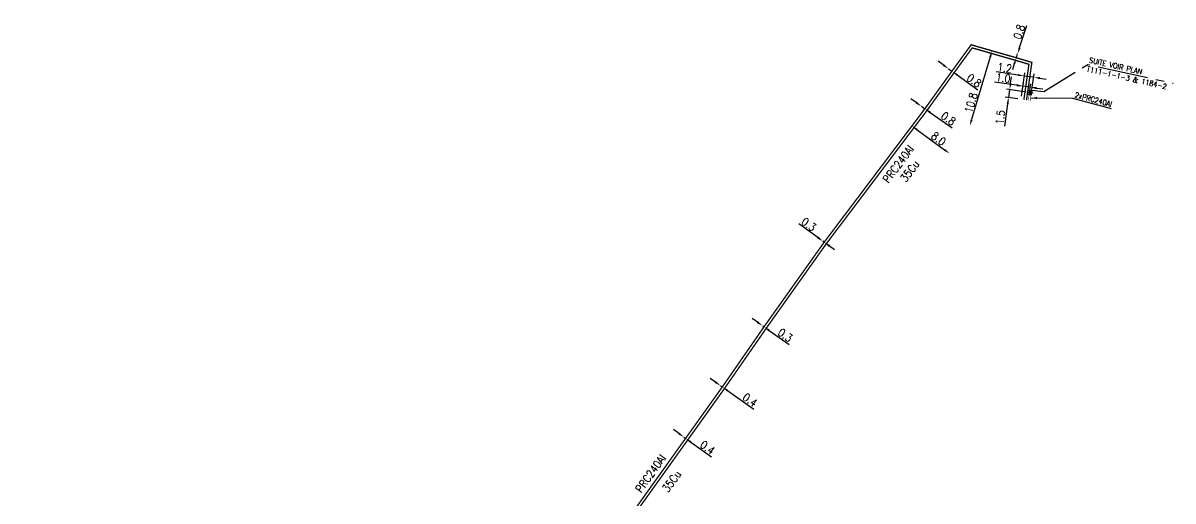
# Model space of a CAD drawing. Header units: millimetres. Extents: x 145437 to 146000, y 141990 to 142990.
# Drawn here: x 145601.9 to 145817.5, y 142718.7 to 142808.3 of the extents above; entities that cross this region are included whole.
import ezdxf
from ezdxf.enums import TextEntityAlignment as Align

# ---------------------------------------------------------------- set-up
doc = ezdxf.new("R2010")
doc.units = ezdxf.units.MM
doc.header["$PDMODE"] = 34
doc.linetypes.add('CENTER2', pattern=[28.575, 19.05, -3.175, 3.175, -3.175])
doc.layers.get('0').update_dxf_attribs({"linetype": 'CONTINUOUS'})
doc.layers.get('Defpoints').update_dxf_attribs({"linetype": 'CONTINUOUS'})
for name, color, linetype in [('M_100', 7, 'M_ST_6'), ('M_130', 3, 'M_ST_15'), ('M_300', 7, 'CONTINUOUS'), ('M_930', 7, 'CONTINUOUS')]:
    doc.layers.add(name, color=color, linetype=linetype)
doc.styles.get("Standard").update_dxf_attribs({"font": 'romans.shx', "width": 0.85})
doc.linetypes.add('M_ST_15', pattern='A,5,-0.3,["XX",Standard,S=1,R=0,X=0,Y=-0.5],-2.5', length=7.8)
doc.linetypes.add('M_ST_6', pattern='A,5,-0.3,["||",Standard,S=1,R=0,X=0.35,Y=-0.5],-1.6', length=6.9)
doc.dimstyles.get("Standard").update_dxf_attribs({"dimtxt": 1.5, "dimasz": 1.2, "dimexe": 0.625, "dimexo": 0.625, "dimgap": 0.25, "dimtad": 1, "dimdec": 1, "dimzin": 0, "dimdsep": 46, "dimtxsty": 'Standard', "dimcen": -0.5, "dimadec": 0, "dimazin": 0, "dimtfac": 1, "dimtdec": 1, "dimtmove": 0, "dimatfit": 3, "dimfxl": 0, "dimtolj": 1, "dimtzin": 0, "dimarcsym": 0})

# ---------------------------------------------------------------- blocks, each defined once
blk = doc.blocks.new('*D13')
at = {"layer": 'Defpoints', "color": 0, "linetype": 'Continuous', "transparency": 16777216}
for p in [(145788.36, 142802.52), (145788.36, 142802.52), (145788.12, 142801.76)]:
    blk.add_point(p, dxfattribs=at)
at = {"layer": 'M_130', "color": 0, "linetype": 'Continuous', "lineweight": -2, "transparency": 16777216}
for p, q in [((145788.74, 142803.66), (145790.1, 142807.81)), ((145788.12, 142801.76), (145788.36, 142802.52)), ((145787.74, 142800.62), (145787.37, 142799.48))]:
    blk.add_line(p, q, dxfattribs=at)
at = {"layer": 'M_130', "color": 0, "linetype": 'Continuous', "transparency": 16777216}
for points in [[(145788.55, 142803.72), (145788.93, 142803.59), (145788.36, 142802.52)], [(145787.55, 142800.68), (145787.93, 142800.55), (145788.12, 142801.76)]]:
    blk.add_solid(points, dxfattribs=at)
at = {"layer": 'M_130', "color": 0, "linetype": 'Continuous', "transparency": 16777216, "insert": (145788.66, 142806.62), "char_height": 1.5, "attachment_point": 5, "rotation": 71.8278}
blk.add_mtext('\\A1;0.8', dxfattribs=at)
blk = doc.blocks.new('*D14')
at = {"layer": 'Defpoints', "color": 0, "linetype": 'Continuous', "transparency": 16777216}
for p in [(145775.39, 142799.71), (145775.39, 142799.71), (145776.04, 142799.24)]:
    blk.add_point(p, dxfattribs=at)
at = {"layer": 'M_130', "color": 0, "linetype": 'Continuous', "lineweight": -2, "transparency": 16777216}
for p, q in [((145774.42, 142800.41), (145773.45, 142801.11)), ((145775.39, 142799.71), (145776.04, 142799.24)), ((145777.02, 142798.54), (145780.9, 142795.74))]:
    blk.add_line(p, q, dxfattribs=at)
at = {"layer": 'M_130', "color": 0, "linetype": 'Continuous', "transparency": 16777216}
for points in [[(145774.54, 142800.57), (145774.3, 142800.25), (145775.39, 142799.71)], [(145777.13, 142798.7), (145776.9, 142798.38), (145776.04, 142799.24)]]:
    blk.add_solid(points, dxfattribs=at)
at = {"layer": 'M_130', "color": 0, "linetype": 'Continuous', "transparency": 16777216, "insert": (145780.2, 142797.48), "char_height": 1.5, "attachment_point": 5, "rotation": 324.2006}
blk.add_mtext('\\A1;0.8', dxfattribs=at)
blk = doc.blocks.new('*D15')
at = {"layer": 'Defpoints', "color": 0, "linetype": 'Continuous', "transparency": 16777216}
for p in [(145770.33, 142792.67), (145770.33, 142792.67), (145770.98, 142792.21)]:
    blk.add_point(p, dxfattribs=at)
at = {"layer": 'M_130', "color": 0, "linetype": 'Continuous', "lineweight": -2, "transparency": 16777216}
for p, q in [((145769.34, 142793.36), (145768.36, 142794.04)), ((145770.33, 142792.67), (145770.98, 142792.21)), ((145771.97, 142791.52), (145776.1, 142788.63))]:
    blk.add_line(p, q, dxfattribs=at)
at = {"layer": 'M_130', "color": 0, "linetype": 'Continuous', "transparency": 16777216}
for points in [[(145769.46, 142793.52), (145769.23, 142793.19), (145770.33, 142792.67)], [(145772.08, 142791.69), (145771.85, 142791.36), (145770.98, 142792.21)]]:
    blk.add_solid(points, dxfattribs=at)
at = {"layer": 'M_130', "color": 0, "linetype": 'Continuous', "transparency": 16777216, "insert": (145775.38, 142790.36), "char_height": 1.5, "attachment_point": 5, "rotation": 325.067}
blk.add_mtext('\\A1;0.8', dxfattribs=at)
blk = doc.blocks.new('*D16')
at = {"layer": 'Defpoints', "color": 0, "linetype": 'Continuous', "transparency": 16777216}
for p in [(145768.54, 142788.97), (145775.63, 142783.83), (145775.63, 142783.83)]:
    blk.add_point(p, dxfattribs=at)
at = {"layer": 'M_130', "color": 0, "linetype": 'Continuous', "lineweight": -2, "transparency": 16777216}
blk.add_line((145769.51, 142788.27), (145774.66, 142784.53), dxfattribs=at)
at = {"layer": 'M_130', "color": 0, "linetype": 'Continuous', "transparency": 16777216}
for points in [[(145769.63, 142788.43), (145769.39, 142788.1), (145768.54, 142788.97)], [(145774.78, 142784.69), (145774.54, 142784.37), (145775.63, 142783.83)]]:
    blk.add_solid(points, dxfattribs=at)
at = {"layer": 'M_130', "color": 0, "linetype": 'Continuous', "transparency": 16777216, "insert": (145773.53, 142786.58), "char_height": 1.5, "attachment_point": 5, "rotation": 324.0449}
blk.add_mtext('\\A1;8.0', dxfattribs=at)
blk = doc.blocks.new('*D26')
at = {"layer": 'Defpoints', "color": 0, "linetype": 'Continuous', "transparency": 16777216}
for p in [(145751.85, 142767.38), (145751.85, 142767.38), (145752.1, 142767.2)]:
    blk.add_point(p, dxfattribs=at)
at = {"layer": 'M_130', "color": 0, "linetype": 'Continuous', "lineweight": -2, "transparency": 16777216}
for p, q in [((145750.88, 142768.08), (145747.34, 142770.65)), ((145752.1, 142767.2), (145751.85, 142767.38)), ((145753.07, 142766.5), (145754.04, 142765.8))]:
    blk.add_line(p, q, dxfattribs=at)
at = {"layer": 'M_130', "color": 0, "linetype": 'Continuous', "transparency": 16777216}
for points in [[(145751, 142768.25), (145750.76, 142767.92), (145751.85, 142767.38)], [(145753.19, 142766.66), (145752.95, 142766.34), (145752.1, 142767.2)]]:
    blk.add_solid(points, dxfattribs=at)
at = {"layer": 'M_130', "color": 0, "linetype": 'Continuous', "transparency": 16777216, "insert": (145749.21, 142770.53), "char_height": 1.5, "attachment_point": 5, "rotation": 324.1184}
blk.add_mtext('\\A1;0.3', dxfattribs=at)
blk = doc.blocks.new('*D27')
at = {"layer": 'Defpoints', "color": 0, "linetype": 'Continuous', "transparency": 16777216}
for p in [(145740.58, 142751.52), (145740.58, 142751.52), (145740.82, 142751.34)]:
    blk.add_point(p, dxfattribs=at)
at = {"layer": 'M_130', "color": 0, "linetype": 'Continuous', "lineweight": -2, "transparency": 16777216}
for p, q in [((145739.6, 142752.21), (145738.62, 142752.9)), ((145740.58, 142751.52), (145740.82, 142751.34)), ((145741.8, 142750.65), (145745.52, 142748.04))]:
    blk.add_line(p, q, dxfattribs=at)
at = {"layer": 'M_130', "color": 0, "linetype": 'Continuous', "transparency": 16777216}
for points in [[(145739.71, 142752.37), (145739.48, 142752.04), (145740.58, 142751.52)], [(145741.92, 142750.82), (145741.69, 142750.49), (145740.82, 142751.34)]]:
    blk.add_solid(points, dxfattribs=at)
at = {"layer": 'M_130', "color": 0, "linetype": 'Continuous', "transparency": 16777216, "insert": (145744.8, 142749.77), "char_height": 1.5, "attachment_point": 5, "rotation": 324.8483}
blk.add_mtext('\\A1;0.3', dxfattribs=at)
blk = doc.blocks.new('*D28')
at = {"layer": 'Defpoints', "color": 0, "linetype": 'Continuous', "transparency": 16777216}
for p in [(145732.68, 142740.3), (145732.68, 142740.3), (145733, 142740.07)]:
    blk.add_point(p, dxfattribs=at)
at = {"layer": 'M_130', "color": 0, "linetype": 'Continuous', "lineweight": -2, "transparency": 16777216}
for p, q in [((145731.7, 142740.99), (145730.72, 142741.68)), ((145732.68, 142740.3), (145733, 142740.07)), ((145733.99, 142739.38), (145738.93, 142735.89))]:
    blk.add_line(p, q, dxfattribs=at)
at = {"layer": 'M_130', "color": 0, "linetype": 'Continuous', "transparency": 16777216}
for points in [[(145731.81, 142741.15), (145731.58, 142740.82), (145732.68, 142740.3)], [(145734.1, 142739.54), (145733.87, 142739.21), (145733, 142740.07)]]:
    blk.add_solid(points, dxfattribs=at)
at = {"layer": 'M_130', "color": 0, "linetype": 'Continuous', "transparency": 16777216, "insert": (145738.19, 142737.64), "char_height": 1.5, "attachment_point": 5, "rotation": 324.8483}
blk.add_mtext('\\A1;0.4', dxfattribs=at)
blk = doc.blocks.new('*D29')
at = {"layer": 'Defpoints', "color": 0, "linetype": 'Continuous', "transparency": 16777216}
for p in [(145725.8, 142730.68), (145725.8, 142730.68), (145726.12, 142730.44)]:
    blk.add_point(p, dxfattribs=at)
at = {"layer": 'M_130', "color": 0, "linetype": 'Continuous', "lineweight": -2, "transparency": 16777216}
for p, q in [((145724.82, 142731.38), (145723.85, 142732.08)), ((145725.8, 142730.68), (145726.12, 142730.44)), ((145727.09, 142729.74), (145730.95, 142726.95))]:
    blk.add_line(p, q, dxfattribs=at)
at = {"layer": 'M_130', "color": 0, "linetype": 'Continuous', "transparency": 16777216}
for points in [[(145724.94, 142731.54), (145724.71, 142731.22), (145725.8, 142730.68)], [(145727.21, 142729.9), (145726.98, 142729.58), (145726.12, 142730.44)]]:
    blk.add_solid(points, dxfattribs=at)
at = {"layer": 'M_130', "color": 0, "linetype": 'Continuous', "transparency": 16777216, "insert": (145730.22, 142728.71), "char_height": 1.5, "attachment_point": 5, "rotation": 324.1355}
blk.add_mtext('\\A1;0.4', dxfattribs=at)
blk = doc.blocks.new('*D32')
at = {"layer": 'Defpoints', "color": 0, "linetype": 'Continuous', "transparency": 16777216}
for p in [(145783.56, 142803.06), (145779.4, 142789.02), (145779.4, 142789.02)]:
    blk.add_point(p, dxfattribs=at)
at = {"layer": 'M_130', "color": 0, "linetype": 'Continuous', "lineweight": -2, "transparency": 16777216}
blk.add_line((145783.22, 142801.91), (145779.74, 142790.17), dxfattribs=at)
at = {"layer": 'M_130', "color": 0, "linetype": 'Continuous', "transparency": 16777216}
for points in [[(145783.03, 142801.97), (145783.42, 142801.86), (145783.56, 142803.06)], [(145779.55, 142790.22), (145779.93, 142790.11), (145779.4, 142789.02)]]:
    blk.add_solid(points, dxfattribs=at)
at = {"layer": 'M_130', "color": 0, "linetype": 'Continuous', "transparency": 16777216, "insert": (145779.63, 142793.32), "char_height": 1.5, "attachment_point": 5, "rotation": 73.4752}
blk.add_mtext('\\A1;10.8', dxfattribs=at)
blk = doc.blocks.new('*D91')
at = {"layer": 'Defpoints', "color": 0, "linetype": 'Continuous', "transparency": 16777216}
for p in [(145786.65, 142794.3), (145789.02, 142793.96), (145790.58, 142795.25)]:
    blk.add_point(p, dxfattribs=at)
at = {"layer": 'M_300', "color": 0, "linetype": 'Continuous', "lineweight": -2, "transparency": 16777216}
for p, q in [((145787.03, 142796.97), (145787.2, 142798.16)), ((145789.96, 142795.34), (145786.25, 142795.87)), ((145786.86, 142795.78), (145786.65, 142794.3)), ((145788.4, 142794.05), (145786.03, 142794.39)), ((145786.48, 142793.11), (145785.89, 142788.96))]:
    blk.add_line(p, q, dxfattribs=at)
at = {"layer": 'M_300', "color": 0, "linetype": 'Continuous', "transparency": 16777216}
for points in [[(145786.84, 142797), (145787.23, 142796.94), (145786.86, 142795.78)], [(145786.29, 142793.14), (145786.68, 142793.08), (145786.65, 142794.3)]]:
    blk.add_solid(points, dxfattribs=at)
at = {"layer": 'M_300', "color": 0, "linetype": 'Continuous', "transparency": 16777216, "insert": (145785.11, 142790.59), "char_height": 1.5, "attachment_point": 5, "rotation": 81.8872}
blk.add_mtext('\\A1;1.5', dxfattribs=at)
blk = doc.blocks.new('*D92')
at = {"layer": 'Defpoints', "color": 0, "linetype": 'Continuous', "transparency": 16777216}
for p in [(145789.64, 142798.34), (145789.02, 142793.96), (145790.93, 142795.21)]:
    blk.add_point(p, dxfattribs=at)
at = {"layer": 'M_300', "color": 0, "linetype": 'Continuous', "lineweight": -2, "transparency": 16777216}
for p, q in [((145788.45, 142798.51), (145784.31, 142799.1)), ((145789.11, 142794.58), (145789.73, 142798.96)), ((145791.34, 142798.1), (145789.64, 142798.34)), ((145791.02, 142795.83), (145791.43, 142798.72)), ((145792.53, 142797.93), (145793.72, 142797.76))]:
    blk.add_line(p, q, dxfattribs=at)
at = {"layer": 'M_300', "color": 0, "linetype": 'Continuous', "transparency": 16777216}
for points in [[(145788.48, 142798.71), (145788.43, 142798.31), (145789.64, 142798.34)], [(145792.56, 142798.13), (145792.5, 142797.73), (145791.34, 142798.1)]]:
    blk.add_solid(points, dxfattribs=at)
at = {"layer": 'M_300', "color": 0, "linetype": 'Continuous', "transparency": 16777216, "insert": (145785.93, 142799.88), "char_height": 1.5, "attachment_point": 5, "rotation": 351.8804}
blk.add_mtext('\\A1;1.2', dxfattribs=at)
blk = doc.blocks.new('*D93')
at = {"layer": 'Defpoints', "color": 0, "linetype": 'Continuous', "transparency": 16777216}
for p in [(145789.37, 142796.44), (145789.02, 142793.96), (145790.58, 142795.25)]:
    blk.add_point(p, dxfattribs=at)
at = {"layer": 'M_300', "color": 0, "linetype": 'Continuous', "lineweight": -2, "transparency": 16777216}
for p, q in [((145788.18, 142796.61), (145784.04, 142797.2)), ((145789.11, 142794.58), (145789.46, 142797.06)), ((145790.72, 142796.25), (145789.37, 142796.44)), ((145790.67, 142795.87), (145790.81, 142796.87)), ((145791.91, 142796.08), (145793.1, 142795.91))]:
    blk.add_line(p, q, dxfattribs=at)
at = {"layer": 'M_300', "color": 0, "linetype": 'Continuous', "transparency": 16777216}
for points in [[(145788.21, 142796.81), (145788.15, 142796.41), (145789.37, 142796.44)], [(145791.94, 142796.28), (145791.88, 142795.88), (145790.72, 142796.25)]]:
    blk.add_solid(points, dxfattribs=at)
at = {"layer": 'M_300', "color": 0, "linetype": 'Continuous', "transparency": 16777216, "insert": (145785.66, 142797.98), "char_height": 1.5, "attachment_point": 5, "rotation": 351.8804}
blk.add_mtext('\\A1;1.0', dxfattribs=at)
blk = doc.blocks.new('M_300_03')
at = {"color": 0, "linetype": 'Continuous'}
blk.add_solid([(-1, 0.75), (-1, 0), (1, 0.75), (1, 0)], dxfattribs=at)
at = {"color": 0, "linetype": 'Continuous', "width": 0.75, "flags": 3}
for tag, p in [('DEF_LEG', (0, -4.625)), ('DEF_COUP', (0, -7.125)), ('DEF_TYPE', (0, -9.625))]:
    blk.add_attdef(tag, text='', height=1.2, dxfattribs=at).set_placement(p, align=Align.MIDDLE)
blk = doc.blocks.new('M_300_04')
at = {"color": 0, "linetype": 'Continuous'}
blk.add_line((0, 0.375), (0, -0.375), dxfattribs=at)
blk.add_solid([(-0.5, 0.1875), (-0.5, -0.1875), (0.5, 0.1875), (0.5, -0.1875)], dxfattribs=at)
at = {"color": 0, "linetype": 'Continuous', "width": 0.75, "flags": 3}
for tag, p in [('DEF_LEG', (0, -5)), ('DEF_COUP', (0, -7.5)), ('DEF_TYPE', (0, -10))]:
    blk.add_attdef(tag, text='', height=1.2, dxfattribs=at).set_placement(p, align=Align.MIDDLE)

msp = doc.modelspace()

# ---------------------------------------------------------------- linework, layer by layer
at = {"layer": 'M_100', "ltscale": 0.94, "const_width": 0.25, "flags": 128}
msp.add_lwpolyline([(145789.53, 142793.89), (145790.48, 142800.53), (145787.97, 142801.28), (145783.43, 142802.58), (145779.85, 142803.61), (145776.45, 142798.95), (145771.39, 142791.91), (145768.94, 142788.67), (145752.5, 142766.91), (145741.23, 142751.06), (145733.41, 142739.78), (145726.53, 142730.15), (145716.98, 142716.81), (145711.5, 142709.14), (145698.69, 142689.03), (145697.62, 142687.34), (145692.67, 142679.56), (145685.2, 142669.19), (145677.37, 142658.11), (145666.66, 142643.11), (145660, 142634.05), (145648.59, 142618.14), (145643.93, 142611.89), (145643.52, 142611.33), (145643.88, 142611.08, -0.440034), (145644.5, 142606.79, -0.391587), (145640.55, 142606.23), (145639.68, 142605.05), (145634.97, 142599.21), (145630.62, 142593.12), (145623, 142582.46), (145622.05, 142577.19), (145620.83, 142570.43), (145618.66, 142558.4), (145618.82, 142548.67), (145618.96, 142540.14), (145622.57, 142533.42), (145626.96, 142525.25), (145613.24, 142518.22), (145601.64, 142512.28), (145600.64, 142505.07), (145600.08, 142505.11, 0.125314), (145589.51, 142504.09, 0.147049), (145582.78, 142499.03), (145563.02, 142473.9), (145560.6, 142469.4), (145556.23, 142461.32), (145551.51, 142453.44), (145543.11, 142439), (145540.73, 142434.92, -0.046825), (145526.76, 142413.5), (145525.13, 142411.23), (145516.68, 142399.86), (145500.18, 142382.74), (145477.49, 142357.98), (145475.98, 142356.4)], format="xyb", dxfattribs=at)
at = {"layer": 'M_130', "const_width": 0.25, "flags": 128}
msp.add_lwpolyline([(145790.02, 142793.82), (145790.02, 142793.82), (145791.03, 142800.89), (145788.12, 142801.76), (145783.56, 142803.06), (145779.65, 142804.19), (145776.04, 142799.24), (145770.98, 142792.21), (145768.54, 142788.97), (145752.1, 142767.2), (145740.82, 142751.34), (145733, 142740.07), (145726.12, 142730.44), (145716.58, 142717.1), (145711.08, 142709.42), (145698.27, 142689.29), (145697.19, 142687.61), (145692.25, 142679.84), (145684.79, 142669.48), (145676.96, 142658.4), (145666.26, 142643.41), (145659.59, 142634.34), (145648.18, 142618.44), (145643.53, 142612.18), (145642.82, 142611.22), (145642.82, 142611.22), (145643.59, 142610.67, -0.440675), (145644.12, 142607.11, -0.450328), (145640.47, 142606.96), (145639.28, 142605.35), (145634.57, 142599.51), (145630.21, 142593.41), (145622.53, 142582.66), (145621.56, 142577.27), (145620.34, 142570.52), (145618.16, 142558.44), (145618.32, 142548.67), (145618.46, 142540.01), (145622.13, 142533.18), (145626.28, 142525.46), (145613.01, 142518.67), (145601.18, 142512.61), (145600.21, 142505.61), (145600.21, 142505.61), (145600.14, 142505.61, 0.125116), (145589.33, 142504.56), (145589.33, 142504.56), (145589.33, 142504.56, 0.14694), (145582.39, 142499.33), (145582.39, 142499.33), (145582.39, 142499.33), (145562.6, 142474.18), (145560.16, 142469.64), (145555.8, 142461.56), (145551.08, 142453.69), (145542.68, 142439.26), (145540.29, 142435.16, -0.046867), (145526.36, 142413.8), (145524.72, 142411.52), (145516.3, 142400.19), (145499.81, 142383.08), (145477.12, 142358.32), (145475.62, 142356.74), (145475.62, 142356.74)], format="xyb", dxfattribs=at)
at = {"layer": 'M_130', "const_width": 0.1, "flags": 128}
for points in [[(145790.37, 142793.77), (145790.51, 142794.76)], [(145790.72, 142793.72), (145790.86, 142794.71)]]:
    msp.add_lwpolyline(points, dxfattribs=at)
at = {"layer": 'M_930', "linetype": 'CENTER2', "ltscale": 0.5, "flags": 128}
msp.add_lwpolyline([(145790.65, 142795.75), (145791, 142795.7), (145793.3, 142795.43), (145801.53, 142800.51), (145817.49, 142796.98)], dxfattribs=at)

# ---------------------------------------------------------------- block references
at = {"layer": 'M_300', "xscale": 0.5, "yscale": 0.5, "zscale": 0.5, "rotation": 261.8652900585071}
msp.add_blockref('M_300_03', (145790.39, 142795.28), dxfattribs=at)
at = {"layer": 'M_300', "rotation": 81.8803990666026}
msp.add_blockref('M_300_04', (145790.93, 142795.21), dxfattribs=at)

# ---------------------------------------------------------------- texts
at = {"layer": 'M_100', "linetype": 'Continuous', "width": 0.85}
for rotation, p in [(53, (145768.14, 142780.53)), (54, (145723.51, 142722.39))]:
    msp.add_text('35Cu', height=1.5, rotation=rotation, dxfattribs=at).set_placement(p, align=Align.MIDDLE)
at = {"layer": 'M_130', "linetype": 'Continuous', "width": 0.85}
for rotation, p in [(52.9367, (145765.99, 142781.84)), (54.4253, (145719.57, 142723.87))]:
    msp.add_text('PRC240Al', height=1.5, rotation=rotation, dxfattribs=at).set_placement(p, align=Align.MIDDLE)
at = {"layer": 'M_130', "linetype": 'Continuous', "insert": (145798.97, 142794.37), "char_height": 1, "attachment_point": 7, "rotation": 345.1807}
msp.add_mtext('\\A1;2xPRC240Al', dxfattribs=at)
at = {"layer": 'M_930', "linetype": 'Continuous', "width": 0.85}
for s, p in [('T111-1-1-3 & 1184-2', (145801.25, 142799.19)), ('SUITE VOIR PLAN', (145801.69, 142800.86))]:
    msp.add_text(s, height=1, rotation=347.2982, dxfattribs=at).set_placement(p)

# ---------------------------------------------------------------- dimensions: what is measured, and where the dimension line sits
at = {"layer": 'M_130', "linetype": 'Continuous'}
for base, p1, p2, angle, picture, middle in [((145788.36, 142802.52), (145788.12, 142801.76), (145788.36, 142802.52), 251.8278, '*D13', (145789.61, 142806.3)), ((145775.39, 142799.71), (145776.04, 142799.24), (145775.39, 142799.71), 324.2006, '*D14', (145779.61, 142796.67)), ((145770.33, 142792.67), (145770.98, 142792.21), (145770.33, 142792.67), 325.067, '*D15', (145774.8, 142789.54)), ((145751.85, 142767.38), (145752.1, 142767.2), (145751.85, 142767.38), 324.1184, '*D26', (145748.62, 142769.72)), ((145740.58, 142751.52), (145740.82, 142751.34), (145740.58, 142751.52), 324.8483, '*D27', (145744.22, 142748.95)), ((145732.68, 142740.3), (145733, 142740.07), (145732.68, 142740.3), 324.8483, '*D28', (145737.61, 142736.82)), ((145725.8, 142730.68), (145726.12, 142730.44), (145725.8, 142730.68), 324.1355, '*D29', (145729.64, 142727.9))]:
    dim = msp.add_linear_dim(base=base, p1=p1, p2=p2, angle=angle, dimstyle='Standard', dxfattribs=at)
    dim.commit()
    dim.dimension.update_dxf_attribs({"geometry": picture, "text_midpoint": middle, "dimtype": 160})
for base, p1, p2, angle, text, picture, middle in [((145779.4, 142789.02), (145783.56, 142803.06), (145779.4, 142789.02), 73.4752, '10.8', '*D32', (145780.59, 142793.04)), ((145775.63, 142783.83), (145768.54, 142788.97), (145775.63, 142783.83), 144.0449, '8.0', '*D16', (145772.94, 142785.78))]:
    dim = msp.add_linear_dim(base=base, p1=p1, p2=p2, angle=angle, text=text, dimstyle='Standard', dxfattribs=at)
    dim.commit()
    dim.dimension.update_dxf_attribs({"geometry": picture, "text_midpoint": middle, "dimtype": 160})
at = {"layer": 'M_300', "linetype": 'Continuous'}
for base, p1, text, picture, middle in [((145789.64, 142798.34), (145790.93, 142795.21), '1.2', '*D92', (145785.79, 142798.89)), ((145789.37, 142796.44), (145790.58, 142795.25), '1.0', '*D93', (145785.52, 142796.99))]:
    dim = msp.add_linear_dim(base=base, p1=p1, p2=(145789.02, 142793.96), angle=351.8804, text=text, dimstyle='Standard', override={"dimatfit": 0}, dxfattribs=at)
    dim.commit()
    dim.dimension.update_dxf_attribs({"geometry": picture, "text_midpoint": middle, "dimtype": 160})
dim = msp.add_linear_dim(base=(145786.65, 142794.3), p1=(145790.58, 142795.25), p2=(145789.02, 142793.96), angle=81.8872, dimstyle='Standard', override={"dimatfit": 0}, dxfattribs=at)
dim.commit()
dim.dimension.update_dxf_attribs({"geometry": '*D91', "text_midpoint": (145786.1, 142790.44), "dimtype": 160})

# ---------------------------------------------------------------- leaders
at = {"layer": 'M_130', "linetype": 'Continuous', "annotation_type": 0, "has_hookline": 1, "hookline_direction": 0, "text_width": 7.25, "horizontal_direction": (0.966737, -0.255772, 0)}
msp.add_leader([(145790.79, 142794.22), (145798.67, 142794.19)], dimstyle='Standard', dxfattribs=at)

doc.saveas('drawing.dxf')
